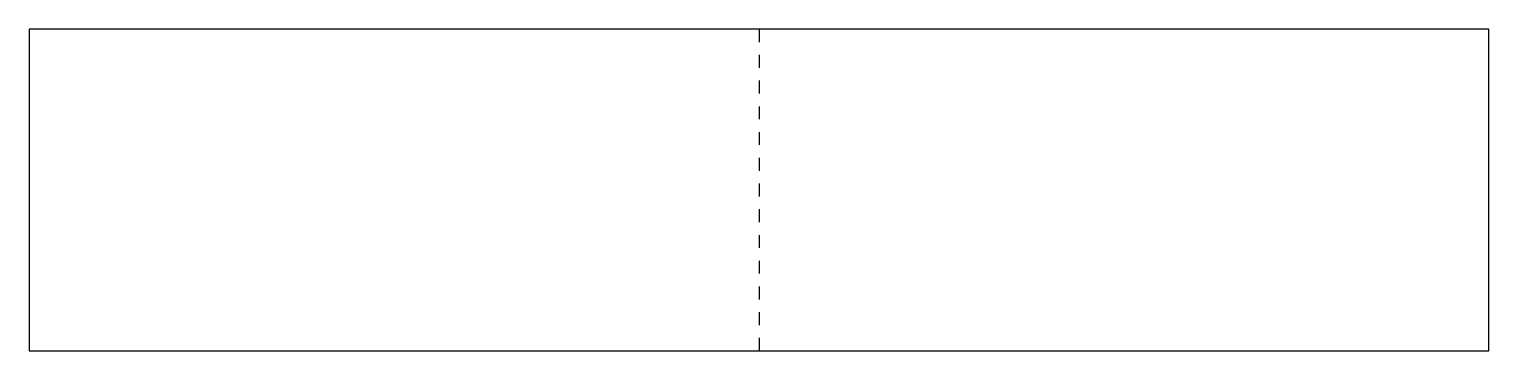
# Model space of a CAD drawing. Header units: millimetres. Extents: x -114 to 113, y -50 to 0.
import ezdxf

# ---------------------------------------------------------------- set-up
doc = ezdxf.new("R2010")
doc.units = ezdxf.units.MM
doc.linetypes.add('DOT', pattern=[4, 2, -2])
doc.layers.get('0').update_dxf_attribs({"color": 250, "linetype": 'CONTINUOUS'})
doc.layers.add('Bend', color=94, linetype='DOT')

msp = doc.modelspace()

# ---------------------------------------------------------------- linework, layer by layer
msp.add_lwpolyline([(-114, 0), (-114, -50), (113.12, -50), (113.12, 0)], close=True)
at = {"layer": 'Bend'}
msp.add_line((-0.44, 0), (-0.44, -50), dxfattribs=at)

doc.saveas('drawing.dxf')
